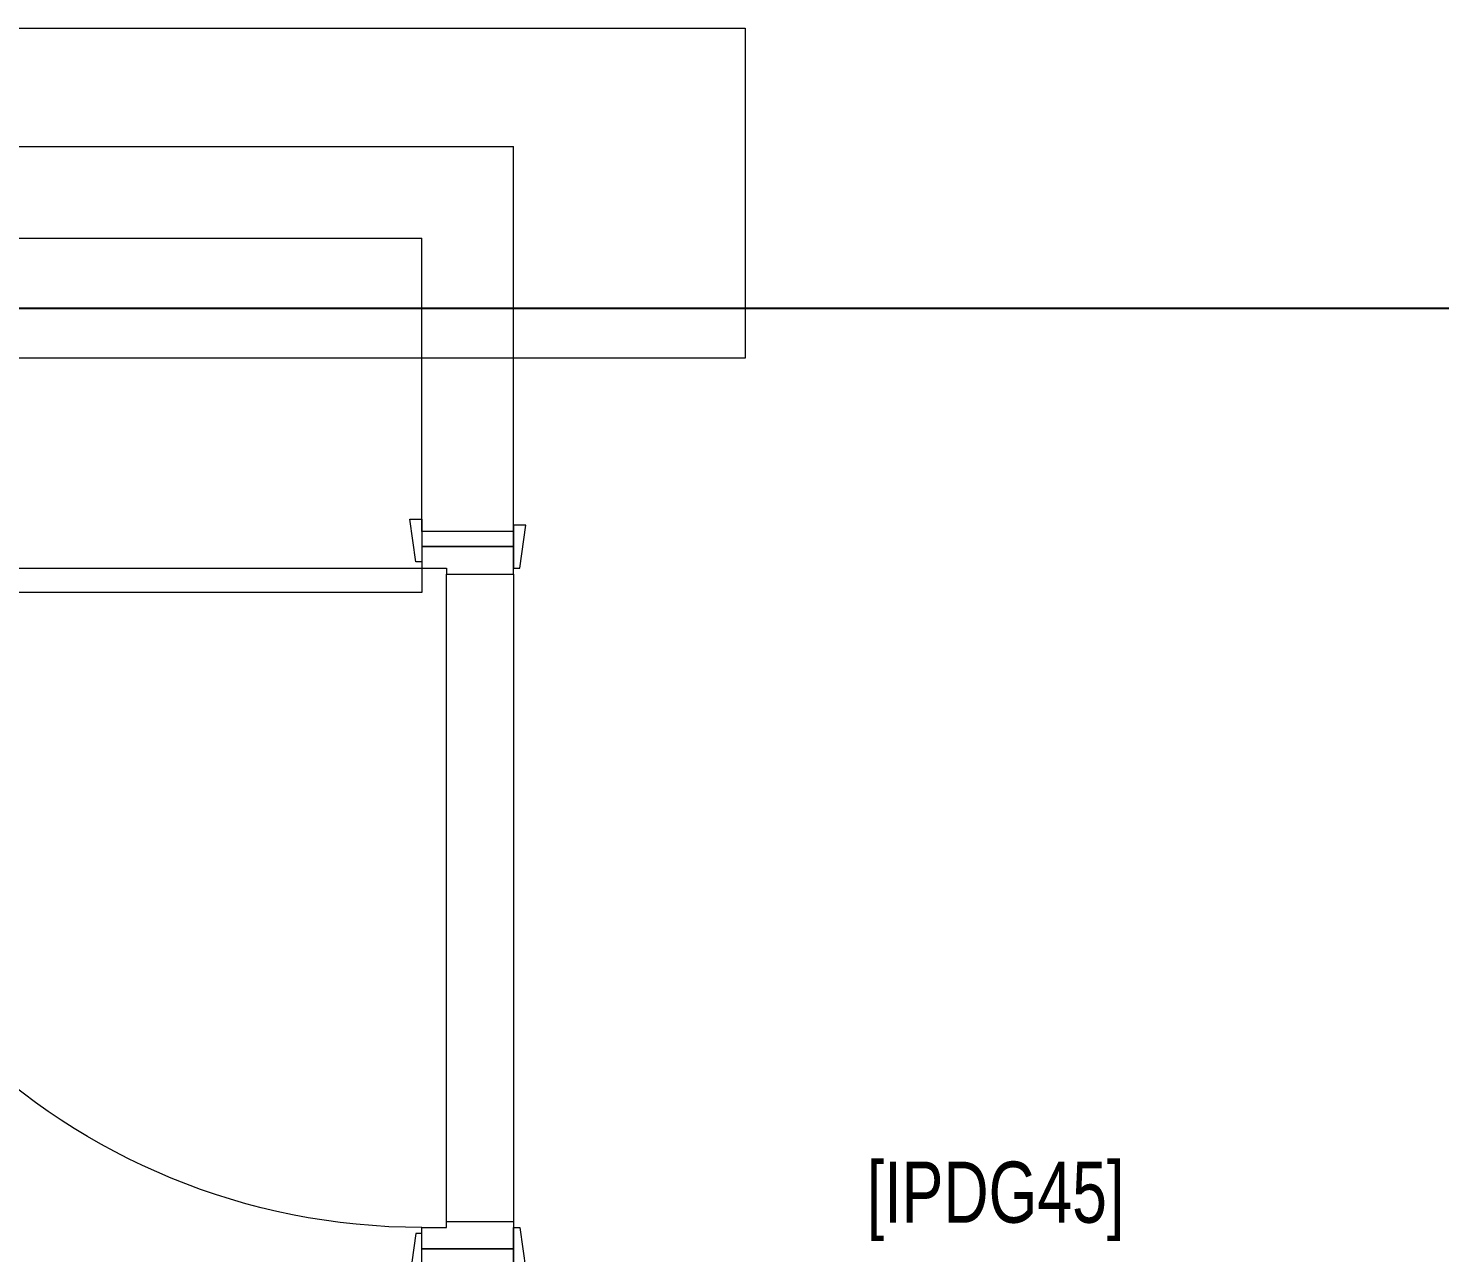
# Model space of a CAD drawing. Header units: metres. Extents: x -18745 to 220762, y -1579758 to -1356048.
# Drawn here: x 90556 to 92867, y -1449584 to -1447579 of the extents above; entities that cross this region are included whole.
import ezdxf

# ---------------------------------------------------------------- set-up
doc = ezdxf.new("R2010")
doc.units = ezdxf.units.M
doc.layers.get('0').update_dxf_attribs({"lineweight": 0})
for name, color, linetype, lineweight in [('A-100 - Copy$0$72_EGR_BASE_TEXT', 8, 'Continuous', 0), ('A-100 - Copy$0$car', 8, 'Continuous', 0), ('A-100 - Copy$0$Medical Equipment and Furniture', 8, 'Continuous', 0), ('A-100 - Copy$0$Walls', 8, 'Continuous', 0), ('A-100 - Copy$0$Wooden Joinery', 8, 'Continuous', 0)]:
    doc.layers.add(name, color=color, linetype=linetype, lineweight=lineweight)
doc.layers.add('A-100 - Copy$0$axes', color=8, linetype='Continuous')
doc.styles.add('A-100 - Copy$0$X3G_ENTITY_2587EA', font='swisscl.ttf', dxfattribs={"height": 200})

# ---------------------------------------------------------------- blocks, each defined once
blk = doc.blocks.new('A-100 - Copy$0$A$C360258D1')
at = {"layer": 'A-100 - Copy$0$car'}
for p, q in [((40, 1129.6), (40, 70)), ((150, 70, -2.4), (150, 1129.6, -4.7))]:
    blk.add_line(p, q, dxfattribs=at)
at = {"layer": 'A-100 - Copy$0$Wooden Joinery'}
for p, q in [((-1008.8, 150, -2.4), (-918.8, 150, -2.4)), ((-1038.8, 110, -2.4), (-1038.8, 120, -2.4)), ((-1018.8, 110, -2.4), (-1018.8, 120, -2.4)), ((-1008.8, 130, -2.4), (-918.8, 130, -2.4)), ((-908.8, 110, -2.4), (-908.8, 120, -2.4)), ((-888.8, 110, -2.4), (-888.8, 120, -2.4)), ((-1048.8, 110, -2.4), (-1008.8, 110, -2.4)), ((-1048.8, 100, -2.4), (-1048.8, 110, -2.4)), ((-1008.8, 100, -2.4), (-1008.8, 110, -2.4)), ((-908.8, 110, -2.4), (-888.8, 110, -2.4)), ((-1048.8, 60, -2.4), (-1048.8, 50, -2.4)), ((-1048.8, 50, -2.4), (-1008.8, 50, -2.4)), ((-1038.8, 50, -2.4), (-1038.8, 40, -2.4)), ((-1018.8, 50, -2.4), (-1018.8, 40, -2.4)), ((-1008.8, 60, -2.4), (-1008.8, 50, -2.4)), ((-908.8, 50, -2.4), (-908.8, 40, -2.4)), ((-908.8, 50, -2.4), (-888.8, 50, -2.4)), ((-888.8, 50, -2.4), (-888.8, 40, -2.4)), ((-1008.8, 30, -2.4), (-918.8, 30, -2.4)), ((-1008.8, 10, -2.4), (-918.8, 10, -2.4))]:
    blk.add_line(p, q, dxfattribs=at)
for points in [[(0, 1149.6), (-10, 1149.6), (-20, 1219.6), (0, 1219.6)], [(150, 1139.6), (160, 1139.6), (170, 1209.6), (150, 1209.6)], [(0, 100), (-1078.8, 100), (-1078.8, 60), (0, 60)], [(0, 50), (-10, 50), (-20, -20), (0, -20)], [(150, 60), (160, 60), (170, -10), (150, -10)]]:
    blk.add_lwpolyline(points, close=True, dxfattribs=at)
for points in [[(0, 1174.6), (150, 1174.6), (150, 1199.6), (0, 1199.6), (0, 1174.6)], [(0, 1174.6), (0, 1139.6), (40, 1139.6), (40, 1129.6), (150, 1129.6), (150, 1174.6), (0, 1174.6)], [(0, 25), (0, 60), (40, 60), (40, 70), (150, 70), (150, 25), (0, 25)], [(0, 25), (150, 25), (150, 0), (0, 0), (0, 25)]]:
    blk.add_lwpolyline(points, dxfattribs=at)
for centre, radius, start, end in [((0, 60), 1079.6, 90, 177.8766), ((-1008.8, 120, -2.4), 30, 90, 180), ((-918.8, 120, -2.4), 30, 0, 90), ((-1008.8, 120, -2.4), 10, 90, 180), ((-918.8, 120, -2.4), 10, 0, 90), ((-1008.8, 40, -2.4), 30, 180, 270), ((-1008.8, 40, -2.4), 10, 180, 270), ((-918.8, 40, -2.4), 10, 270, 0), ((-918.8, 40, -2.4), 30, 270, 0)]:
    blk.add_arc(centre, radius, start, end, dxfattribs=at)
blk = doc.blocks.new('A-100 - Copy')
at = {"layer": 'A-100 - Copy$0$axes'}
blk.add_line((181015.3, -1448037.7, 2.4), (83877.8, -1448037.7, 2.4), dxfattribs=at)
at = {"layer": 'A-100 - Copy$0$Medical Equipment and Furniture', "elevation": 0}
blk.add_lwpolyline([(86149.6, -1447579), (91729.5, -1447579), (91729.5, -1448118.9), (86149.6, -1448118.9)], close=True, dxfattribs=at)
at = {"layer": 'A-100 - Copy$0$Walls'}
for p, q in [((86482.6, -1447772.7, 2.4), (91350.3, -1447772.7, 2.4)), ((91350.3, -1448402.7, 2.4), (91350.3, -1447772.7, 2.4)), ((86482.6, -1447922.7, 2.4), (91200.3, -1447922.7, 2.4)), ((91200.3, -1448402.7, 2.4), (91200.3, -1447922.7, 2.4)), ((91350.3, -1448402.7, 2.4), (91200.3, -1448402.7, 2.4))]:
    blk.add_line(p, q, dxfattribs=at)
at = {"layer": 'A-100 - Copy$0$Wooden Joinery', "xscale": -1, "rotation": 180}
blk.add_blockref('A-100 - Copy$0$A$C360258D1', (91200.3, -1448402.7, 2.4), dxfattribs=at)
at = {"layer": 'A-100 - Copy$0$72_EGR_BASE_TEXT', "insert": (92139.4, -1449434.5, 2.4), "char_height": 100, "attachment_point": 2, "style": 'A-100 - Copy$0$X3G_ENTITY_2587EA'}
blk.add_mtext('[IPDG45]', dxfattribs=at)

msp = doc.modelspace()

# ---------------------------------------------------------------- block references
msp.add_blockref('A-100 - Copy', (0, 0))

doc.saveas('drawing.dxf')
